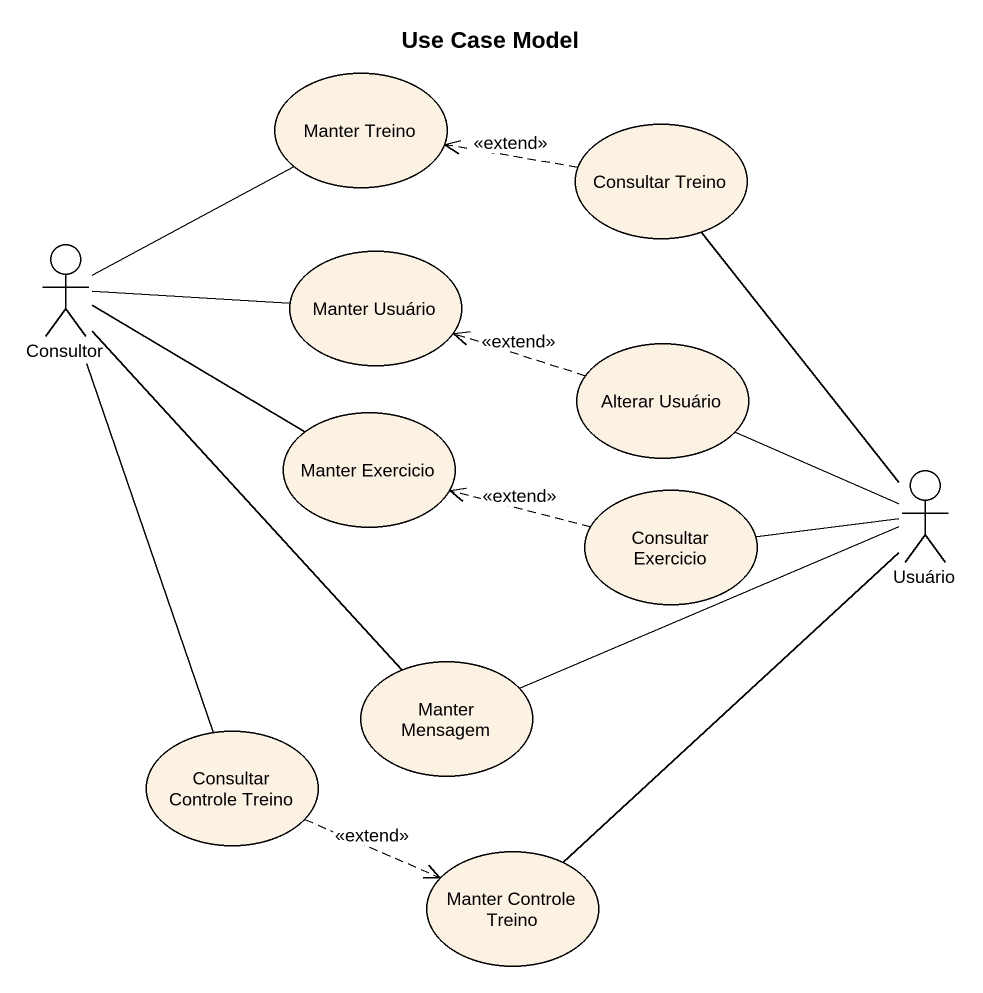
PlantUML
@startuml
title Use Case Model
usecase "Manter Treino" as Manter_Treino
usecase "Consultar Treino" as Consultar_Treino
actor Consultor
usecase "Manter Usuário" as Manter_Usuário
usecase "Alterar Usuário" as Alterar_Usuário
usecase "Manter Exercicio" as Manter_Exercicio
usecase "Consultar Exercicio" as Consultar_Exercicio
actor Usuário
usecase "Consultar Controle Treino" as Consultar_Controle_Treino
usecase "Manter Mensagem" as Manter_Mensagem
usecase "Manter Controle Treino" as Manter_Controle_Treino
Consultar_Treino .left.> Manter_Treino : <<extend>>
Consultor -up- Manter_Treino
Consultor -right- Manter_Usuário
Consultor -right- Manter_Exercicio
Consultor -- Consultar_Controle_Treino
Consultor -- Manter_Mensagem
Alterar_Usuário .left.> Manter_Usuário : <<extend>>
Consultar_Exercicio .left.> Manter_Exercicio : <<extend>>
Consultar_Exercicio -right- Usuário
Usuário -up- Consultar_Treino
Usuário -left- Alterar_Usuário
Consultar_Controle_Treino .right.> Manter_Controle_Treino : <<extend>>
Manter_Mensagem -right- Usuário
Manter_Controle_Treino -up- Usuário
@enduml
